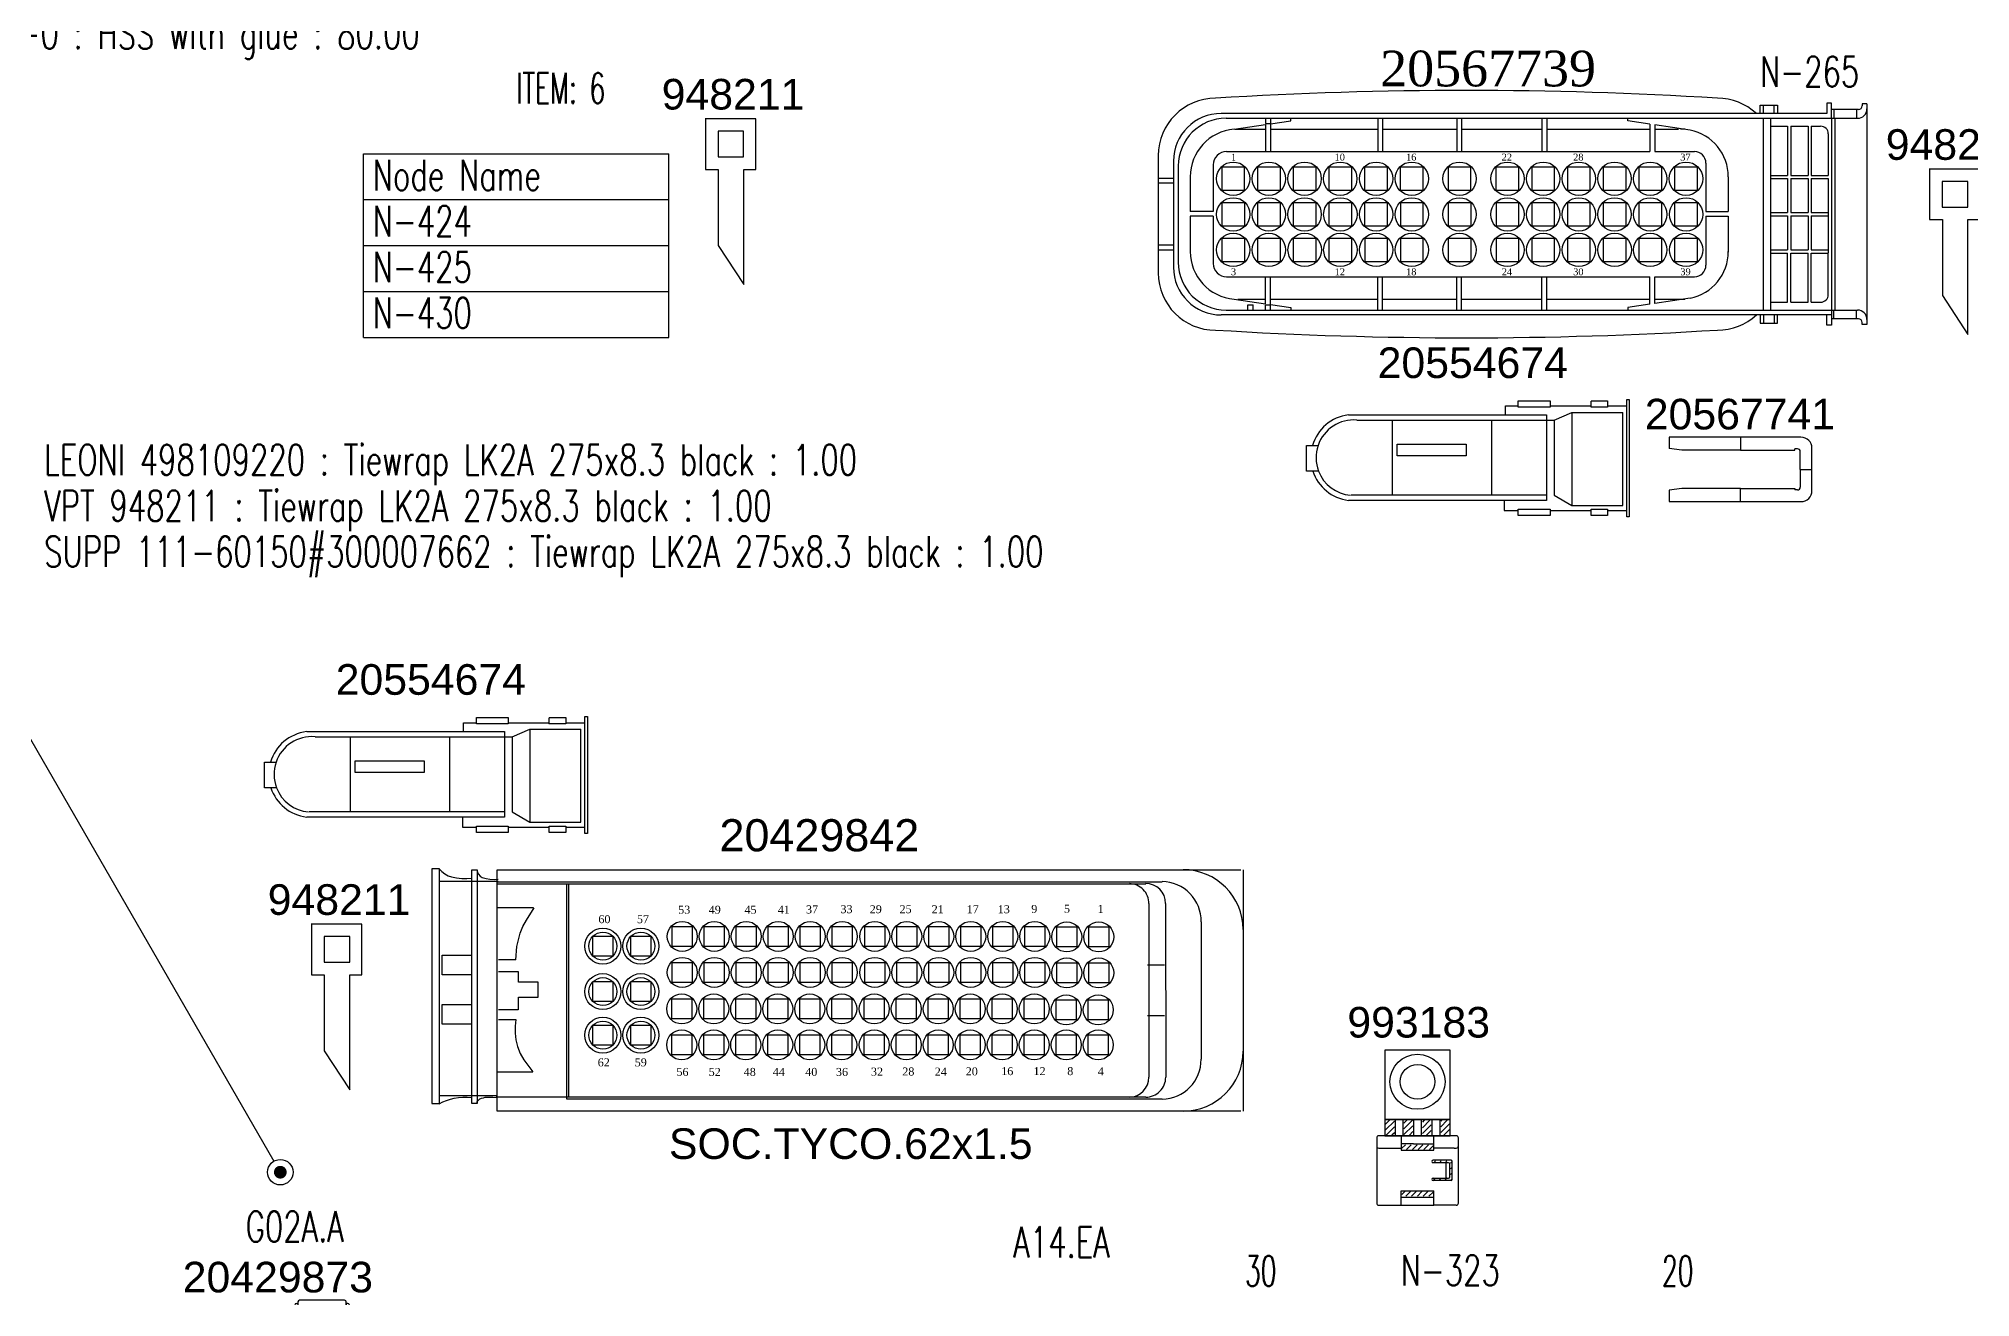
# Model space of a CAD drawing. Header units: millimetres. Extents: x -78 to 6757, y -2226 to 2184.
# Drawn here: x 1304.8 to 1683.4, y 779.2 to 1025.9 of the extents above; entities that cross this region are included whole.
import ezdxf

# ---------------------------------------------------------------- set-up
doc = ezdxf.new("R2010")
doc.units = ezdxf.units.MM
for name, color, linetype in [('LAYER_0', 7, 'Continuous'), ('NODES', 7, 'Continuous'), ('SYMBOLS', 7, 'Continuous')]:
    doc.layers.add(name, color=color, linetype=linetype)
doc.styles.add('HS-BUNDLE-DIMENSION', font='ROMANS.SHX', dxfattribs={"width": 0.6, "height": 6})
doc.styles.add('HS-COMP-DESCRIPTION', font='romans.shx', dxfattribs={"width": 0.6, "height": 6})
doc.styles.add('HS-MULTI-LOCATION-COMP', font='ROMANS.SHX', dxfattribs={"width": 0.7, "height": 6})
doc.styles.add('HS-NODE', font='ROMANS.SHX', dxfattribs={"width": 0.7, "height": 6})
doc.styles.add('HS-PART-NO', font='ROMANS.SHX', dxfattribs={"width": 0.7, "height": 6})
doc.styles.get("Standard").update_dxf_attribs({"font": 'TIMES.TTF'})
doc.linetypes.add('20739101', pattern='A,0.0001,-0.2,[132,ltypeshp.shx,S=0.2,R=0,X=-0.2,Y=0],-0.2', length=0.4001)
doc.linetypes.add('ZIPPED_TUBE', pattern='A,0.0001,-0.25,["~",Standard,S=1,R=0,X=-0.3,Y=-0.6],-0.25', length=0.5001)

# ---------------------------------------------------------------- blocks, each defined once
blk = doc.blocks.new('A$C295F5BC3')
at = {"layer": 'LAYER_0', "color": 7}
for points in [[(1.52, 59.67), (0, 59.67)], [(0, 59.67), (0, 13.66)], [(1.47, 59.67), (1.95, 59.14), (2.53, 58.69), (3.19, 58.35), (3.87, 58.11), (4.86, 57.9), (5.86, 57.8), (6.88, 57.8), (7.89, 57.86)], [(7.89, 57.22), (1.47, 57.22)], [(1.52, 13.66), (1.52, 59.67)], [(7.84, 13.71), (7.84, 59.48)], [(7.84, 59.48), (8.92, 59.48)], [(12.99, 57.22), (7.89, 57.22)], [(8.87, 59.53), (8.89, 59.29), (8.95, 59.07), (9.17, 58.63), (9.5, 58.26), (9.9, 58.01), (10.63, 57.77), (11.41, 57.65), (12.2, 57.63), (12.99, 57.66)], [(8.92, 59.48), (8.92, 13.71)], [(12.79, 12.19), (12.79, 59.53)], [(12.79, 59.53), (147.24, 59.53)], [(12.84, 57.17), (143.14, 57.17)], [(147.24, 59.53), (158.56, 59.53)], [(159, 59.53), (159, 12.19)], [(12.84, 56.76), (136.71, 56.78)], [(26.46, 14.54), (26.46, 56.78)], [(26.84, 14.94), (26.84, 56.78)], [(136.34, 56.78), (139.92, 56.78)], [(19.94, 52.08), (12.84, 52.08)], [(16.47, 41.83), (16.65, 44.49), (17.3, 47.07), (17.87, 48.37), (18.57, 49.62), (20.04, 52.08)], [(140.52, 52.87), (140.52, 18.85)], [(143.82, 52.91), (143.84, 18.86)], [(150.77, 49.33), (150.77, 22.38)], [(31.57, 42.58), (31.57, 46.5), (35.49, 46.5), (35.49, 42.58), (31.57, 42.58)], [(39.02, 42.58), (39.02, 46.5), (42.94, 46.5), (42.94, 42.58), (39.02, 42.58)], [(47.12, 48.4), (51.04, 48.4), (51.04, 44.48), (47.12, 44.48), (47.12, 48.4)], [(53.39, 48.4), (57.31, 48.4), (57.31, 44.48), (53.39, 44.48), (53.39, 48.4)], [(59.66, 48.4), (63.58, 48.4), (63.58, 44.48), (59.66, 44.48), (59.66, 48.4)], [(65.93, 48.4), (69.85, 48.4), (69.85, 44.48), (65.93, 44.48), (65.93, 48.4)], [(72.21, 48.4), (76.13, 48.4), (76.13, 44.48), (72.21, 44.48), (72.21, 48.4)], [(78.48, 48.4), (82.4, 48.4), (82.4, 44.48), (78.48, 44.48), (78.48, 48.4)], [(84.85, 48.4), (88.77, 48.4), (88.77, 44.48), (84.85, 44.48), (84.85, 48.4)], [(91.12, 48.4), (95.04, 48.4), (95.04, 44.48), (91.12, 44.48), (91.12, 48.4)], [(97.39, 48.4), (101.31, 48.4), (101.31, 44.48), (97.39, 44.48), (97.39, 48.4)], [(103.66, 48.4), (107.58, 48.4), (107.58, 44.48), (103.66, 44.48), (103.66, 48.4)], [(109.94, 48.4), (113.86, 48.4), (113.86, 44.48), (109.94, 44.48), (109.94, 48.4)], [(116.21, 48.4), (120.13, 48.4), (120.13, 44.48), (116.21, 44.48), (116.21, 48.4)], [(122.48, 48.31), (126.4, 48.31), (126.4, 44.39), (122.48, 44.39), (122.48, 48.31)], [(128.75, 48.31), (132.67, 48.31), (132.67, 44.39), (128.75, 44.39), (128.75, 48.31)], [(2.06, 42.77), (7.89, 42.77)], [(2.06, 38.9), (2.06, 42.77)], [(16.47, 41.83), (13.08, 41.83)], [(7.89, 38.9), (2.06, 38.9)], [(13.08, 39.59), (16.96, 39.59)], [(16.96, 39.59), (16.96, 37.46)], [(47.12, 41.35), (51.04, 41.35), (51.04, 37.43), (47.12, 37.43), (47.12, 41.35)], [(53.39, 41.35), (57.31, 41.35), (57.31, 37.43), (53.39, 37.43), (53.39, 41.35)], [(59.66, 41.35), (63.58, 41.35), (63.58, 37.43), (59.66, 37.43), (59.66, 41.35)], [(65.93, 41.35), (69.85, 41.35), (69.85, 37.43), (65.93, 37.43), (65.93, 41.35)], [(72.21, 41.35), (76.13, 41.35), (76.13, 37.43), (72.21, 37.43), (72.21, 41.35)], [(78.48, 41.35), (82.4, 41.35), (82.4, 37.43), (78.48, 37.43), (78.48, 41.35)], [(84.85, 41.35), (88.77, 41.35), (88.77, 37.43), (84.85, 37.43), (84.85, 41.35)], [(91.12, 41.35), (95.04, 41.35), (95.04, 37.43), (91.12, 37.43), (91.12, 41.35)], [(97.39, 41.35), (101.31, 41.35), (101.31, 37.43), (97.39, 37.43), (97.39, 41.35)], [(103.66, 41.35), (107.58, 41.35), (107.58, 37.43), (103.66, 37.43), (103.66, 41.35)], [(109.94, 41.35), (113.86, 41.35), (113.86, 37.43), (109.94, 37.43), (109.94, 41.35)], [(116.21, 41.35), (120.13, 41.35), (120.13, 37.43), (116.21, 37.43), (116.21, 41.35)], [(122.48, 41.25), (126.4, 41.25), (126.4, 37.33), (122.48, 37.33), (122.48, 41.25)], [(128.75, 41.25), (132.67, 41.25), (132.67, 37.33), (128.75, 37.33), (128.75, 41.25)], [(140.24, 40.89), (143.57, 40.89)], [(16.96, 34.52), (16.96, 32.05)], [(20.88, 37.46), (16.98, 37.46)], [(16.98, 34.52), (20.88, 34.52)], [(20.88, 34.52), (20.88, 37.46)], [(31.57, 33.66), (31.57, 37.58), (35.49, 37.58), (35.49, 33.66), (31.57, 33.66)], [(39.02, 33.66), (39.02, 37.58), (42.94, 37.58), (42.94, 33.66), (39.02, 33.66)], [(47.02, 34.19), (50.94, 34.19), (50.94, 30.27), (47.02, 30.27), (47.02, 34.19)], [(53.29, 34.19), (57.21, 34.19), (57.21, 30.27), (53.29, 30.27), (53.29, 34.19)], [(59.56, 34.19), (63.48, 34.19), (63.48, 30.27), (59.56, 30.27), (59.56, 34.19)], [(65.84, 34.19), (69.76, 34.19), (69.76, 30.27), (65.84, 30.27), (65.84, 34.19)], [(72.11, 34.19), (76.03, 34.19), (76.03, 30.27), (72.11, 30.27), (72.11, 34.19)], [(78.38, 34.19), (82.3, 34.19), (82.3, 30.27), (78.38, 30.27), (78.38, 34.19)], [(84.75, 34.19), (88.67, 34.19), (88.67, 30.27), (84.75, 30.27), (84.75, 34.19)], [(91.02, 34.19), (94.94, 34.19), (94.94, 30.27), (91.02, 30.27), (91.02, 34.19)], [(97.29, 34.19), (101.21, 34.19), (101.21, 30.27), (97.29, 30.27), (97.29, 34.19)], [(103.57, 34.19), (107.49, 34.19), (107.49, 30.27), (103.57, 30.27), (103.57, 34.19)], [(109.84, 34.19), (113.76, 34.19), (113.76, 30.27), (109.84, 30.27), (109.84, 34.19)], [(116.11, 34.19), (120.03, 34.19), (120.03, 30.27), (116.11, 30.27), (116.11, 34.19)], [(2.06, 33.12), (7.79, 33.12)], [(2.06, 29.24), (2.06, 33.12)], [(16.96, 32.05), (13.08, 32.05)], [(122.38, 34), (126.3, 34), (126.3, 30.08), (122.38, 30.08), (122.38, 34)], [(128.65, 34), (132.57, 34), (132.57, 30.08), (128.65, 30.08), (128.65, 34)], [(143.57, 30.87), (140.24, 30.87)], [(7.79, 29.24), (2.06, 29.24)], [(13.08, 30.15), (16.47, 30.15)], [(16.47, 30.15), (16.31, 28.83), (16.32, 27.49), (16.48, 26.16), (16.81, 24.88), (17.35, 23.52), (18.04, 22.22), (19.8, 19.87)], [(31.57, 25.13), (31.57, 29.05), (35.49, 29.05), (35.49, 25.13), (31.57, 25.13)], [(39.02, 25.13), (39.02, 29.05), (42.94, 29.05), (42.94, 25.13), (39.02, 25.13)], [(47.02, 27.14), (50.94, 27.14), (50.94, 23.22), (47.02, 23.22), (47.02, 27.14)], [(53.29, 27.14), (57.21, 27.14), (57.21, 23.22), (53.29, 23.22), (53.29, 27.14)], [(59.56, 27.14), (63.48, 27.14), (63.48, 23.22), (59.56, 23.22), (59.56, 27.14)], [(65.84, 27.14), (69.76, 27.14), (69.76, 23.22), (65.84, 23.22), (65.84, 27.14)], [(72.11, 27.14), (76.03, 27.14), (76.03, 23.22), (72.11, 23.22), (72.11, 27.14)], [(78.38, 27.14), (82.3, 27.14), (82.3, 23.22), (78.38, 23.22), (78.38, 27.14)], [(84.75, 27.14), (88.67, 27.14), (88.67, 23.22), (84.75, 23.22), (84.75, 27.14)], [(91.02, 27.14), (94.94, 27.14), (94.94, 23.22), (91.02, 23.22), (91.02, 27.14)], [(97.29, 27.14), (101.21, 27.14), (101.21, 23.22), (97.29, 23.22), (97.29, 27.14)], [(103.57, 27.14), (107.49, 27.14), (107.49, 23.22), (103.57, 23.22), (103.57, 27.14)], [(109.84, 27.14), (113.76, 27.14), (113.76, 23.22), (109.84, 23.22), (109.84, 27.14)], [(116.11, 27.14), (120.03, 27.14), (120.03, 23.22), (116.11, 23.22), (116.11, 27.14)], [(122.38, 27.14), (126.3, 27.14), (126.3, 23.22), (122.38, 23.22), (122.38, 27.14)], [(128.65, 27.14), (132.57, 27.14), (132.57, 23.22), (128.65, 23.22), (128.65, 27.14)], [(19.8, 19.84), (12.84, 19.84)], [(1.52, 15.23), (7.84, 15.23)], [(7.84, 15.23), (12.74, 15.23)], [(0, 13.66), (1.52, 13.66)], [(1.47, 13.61), (2.17, 13.99), (2.89, 14.3), (3.64, 14.55), (4.41, 14.74), (5.25, 14.87), (6.09, 14.94), (6.94, 14.94), (7.79, 14.89)], [(8.92, 13.71), (7.84, 13.71)], [(8.87, 13.71), (8.87, 13.88), (8.92, 14.04), (9.01, 14.2), (9.13, 14.35), (9.27, 14.48), (9.42, 14.59), (9.59, 14.68), (9.75, 14.74), (10.11, 14.83), (10.48, 14.9), (10.85, 14.93), (11.23, 14.95), (11.99, 14.94), (12.74, 14.89)], [(136.37, 14.94), (12.64, 14.94)], [(147.24, 12.19), (12.79, 12.19)], [(143.14, 14.54), (26.46, 14.54)], [(139.92, 14.94), (136.34, 14.94)], [(158.56, 12.19), (147.24, 12.19)]]:
    blk.add_lwpolyline(points, dxfattribs=at)
for centre, radius in [((49.08, 46.44), 2.94), ((55.35, 46.44), 2.94), ((61.62, 46.44), 2.94), ((67.89, 46.44), 2.94), ((74.17, 46.44), 2.94), ((80.44, 46.44), 2.94), ((86.81, 46.44), 2.94), ((93.08, 46.44), 2.94), ((99.35, 46.44), 2.94), ((105.62, 46.44), 2.94), ((111.9, 46.44), 2.94), ((118.17, 46.44), 2.94), ((124.44, 46.35), 2.94), ((130.71, 46.35), 2.94), ((33.53, 44.54), 3.53), ((33.53, 44.54), 2.74), ((40.98, 44.54), 3.53), ((40.98, 44.54), 2.74), ((49.08, 39.39), 2.94), ((55.35, 39.39), 2.94), ((61.62, 39.39), 2.94), ((67.89, 39.39), 2.94), ((74.17, 39.39), 2.94), ((80.44, 39.39), 2.94), ((86.81, 39.39), 2.94), ((93.08, 39.39), 2.94), ((99.35, 39.39), 2.94), ((105.62, 39.39), 2.94), ((111.9, 39.39), 2.94), ((118.17, 39.39), 2.94), ((124.44, 39.29), 2.94), ((130.71, 39.29), 2.94), ((33.53, 35.62), 3.53), ((33.53, 35.62), 2.74), ((40.98, 35.62), 3.53), ((40.98, 35.62), 2.74), ((48.98, 32.23), 2.94), ((55.25, 32.23), 2.94), ((61.52, 32.23), 2.94), ((67.8, 32.23), 2.94), ((74.07, 32.23), 2.94), ((80.34, 32.23), 2.94), ((86.71, 32.23), 2.94), ((92.98, 32.23), 2.94), ((99.25, 32.23), 2.94), ((105.53, 32.23), 2.94), ((111.8, 32.23), 2.94), ((118.07, 32.23), 2.94), ((124.34, 32.04), 2.94), ((130.61, 32.04), 2.94), ((33.53, 27.09), 3.53), ((40.98, 27.09), 3.53), ((33.53, 27.09), 2.74), ((40.98, 27.09), 2.74), ((48.98, 25.18), 2.94), ((55.25, 25.18), 2.94), ((61.52, 25.18), 2.94), ((67.8, 25.18), 2.94), ((74.07, 25.18), 2.94), ((80.34, 25.18), 2.94), ((86.71, 25.18), 2.94), ((92.98, 25.18), 2.94), ((99.25, 25.18), 2.94), ((105.53, 25.18), 2.94), ((111.8, 25.18), 2.94), ((118.07, 25.18), 2.94), ((124.34, 25.18), 2.94), ((130.61, 25.18), 2.94)]:
    blk.add_circle(centre, radius, dxfattribs=at)
for centre, radius, start, end in [((139.9, 52.91), 3.92, 0.0332, 90), ((143.04, 49.44), 7.74, 359.22, 89.221), ((147.24, 47.77), 11.76, 0, 90), ((136.66, 52.92), 3.87, 359.25, 89.254), ((147.24, 23.95), 11.76, 270, 0), ((143.04, 22.28), 7.74, 270.78, 0.7793), ((136.66, 18.8), 3.87, 270.75, 0.7461), ((139.92, 18.86), 3.92, 270, 0.0332)]:
    blk.add_arc(centre, radius, start, end, dxfattribs=at)
for s, height, p in [('60', 1.568, (32.65, 49.04)), ('57', 1.568, (40.2, 49.04)), ('53', 1.568, (48.29, 50.9)), ('49', 1.568, (54.27, 50.9)), ('45', 1.568, (61.28, 50.9)), ('41', 1.568, (67.8, 50.9)), ('37', 1.568, (73.34, 50.95)), ('33', 1.568, (80.09, 51)), ('29', 1.568, (85.83, 51)), ('25', 1.568, (91.67, 51)), ('21', 1.568, (97.97, 51)), ('17', 1.568, (104.84, 51)), ('13', 1.568, (110.92, 51)), ('9', 1.57, (117.48, 51.05)), ('5', 1.57, (123.9, 51.1)), ('1', 1.57, (130.47, 51.05)), ('62', 1.568, (32.52, 20.97)), ('59', 1.568, (39.77, 20.97)), ('56', 1.568, (47.95, 19.1)), ('52', 1.568, (54.27, 19.1)), ('48', 1.568, (61.13, 19.1)), ('44', 1.568, (66.82, 19.1)), ('40', 1.568, (73.19, 19.1)), ('36', 1.568, (79.21, 19.1)), ('32', 1.568, (86.07, 19.15)), ('28', 1.568, (92.21, 19.18)), ('24', 1.568, (98.57, 19.15)), ('20', 1.568, (104.64, 19.2)), ('16', 1.568, (111.6, 19.25)), ('12', 1.568, (117.92, 19.25)), ('8', 1.57, (124.54, 19.25)), ('4', 1.57, (130.52, 19.2))]:
    blk.add_text(s, height=height, dxfattribs=at).set_placement(p)
at = {"layer": 'LAYER_0', "color": 7, "linetype": 'Continuous', "attachment_point": 1}
for s, insert, char_height, width in [('{\\fArial|b0|i0|c0|p32;20429842}', (56.38, 69.43), 6.3, 4488.4521), ('{\\fArial|b0|i0|c0|p32;SOC.TYCO.62x1.5}', (46.48, 8.82), 6, 590.658)]:
    blk.add_mtext(s, dxfattribs=dict(at, insert=insert, char_height=char_height, width=width))
blk = doc.blocks.new('418615260')
at = {"layer": 'LAYER_0', "color": 7, "linetype": 'Continuous'}
blk.add_blockref('A$C295F5BC3', (-132.38, -5.73), dxfattribs=at)
blk = doc.blocks.new('418002180')
at = {"layer": 'SYMBOLS', "color": 7}
for p, q in [((80.93, -23.11), (80.93, -21.47)), ((80.93, -21.47), (84.33, -21.47)), ((81.59, -23.11), (81.59, -21.47)), ((83.67, -23.11), (83.67, -21.47)), ((84.33, -21.47), (84.33, -23.11)), ((94.88, -21.09), (93.95, -21.09)), ((93.95, -21.09), (93.95, -23.11)), ((94.88, -23.11), (94.88, -21.09)), ((100.17, -22.35), (94.88, -22.35)), ((95.34, -22.35), (95.34, -24.06)), ((99.76, -22.35), (99.76, -24.06)), ((101.84, -21.24), (100.92, -21.24)), ((100.92, -21.24), (100.92, -21.6)), ((101.84, -21.24), (101.84, -22.19)), ((101.84, -22.19), (101.84, -63.53)), ((-18.24, -23.11), (-24.71, -23.11)), ((-23.77, -24.06), (99.97, -24.06)), ((-22.2, -26.2), (-16.01, -25.3)), ((-22, -26.17), (-16.01, -26.17)), ((93.95, -23.11), (-18.24, -23.11)), ((-16.06, -24.06), (-16.06, -25.08)), ((-16.06, -25.08), (-15.05, -25.08)), ((-16.01, -25.3), (-16.01, -30.59)), ((-15.06, -25.16), (-11.09, -24.58)), ((-15.06, -25.16), (-15.06, -30.59)), ((-15.06, -26.17), (5.97, -26.17)), ((-15.05, -24.06), (-15.05, -25.08)), ((-11.09, -24.58), (-11.09, -24.06)), ((5.97, -24.06), (5.97, -30.59)), ((6.92, -24.06), (6.92, -30.59)), ((6.92, -26.17), (21.46, -26.17)), ((21.46, -24.06), (21.46, -30.59)), ((22.4, -24.06), (22.4, -30.59)), ((22.4, -26.17), (38.14, -26.17)), ((38.14, -24.06), (38.14, -30.59)), ((39.09, -24.06), (39.09, -30.59)), ((39.09, -26.17), (59.28, -26.17)), ((54.95, -24.58), (54.95, -24.06)), ((59.28, -25.22), (54.95, -24.58)), ((59.28, -25.22), (59.28, -30.59)), ((60.23, -25.35), (60.23, -30.59)), ((67.21, -26.36), (60.23, -25.35)), ((60.23, -26.17), (64.93, -26.17)), ((81.48, -24.06), (81.48, -61.65)), ((82.95, -24.06), (82.95, -61.65)), ((82.95, -25.61), (86.29, -25.61)), ((86.29, -25.61), (86.29, -35.25)), ((86.93, -25.61), (90.28, -25.61)), ((86.93, -25.61), (86.93, -35.25)), ((90.28, -25.61), (90.28, -35.25)), ((90.91, -25.61), (92.76, -25.61)), ((90.91, -25.61), (90.91, -35.25)), ((94.89, -24.06), (94.88, -23.11)), ((94.89, -24.06), (94.89, -61.65)), ((95.54, -24.06), (95.54, -61.65)), ((94.25, -27.11), (94.25, -35.25)), ((-37.06, -31.36), (-37.06, -54.37)), ((-34.07, -32.47), (-34.07, -53.25)), ((-33.13, -33.41), (-33.13, -52.29)), ((-26.29, -33.21), (-26.29, -42.32)), ((-20.13, -33.66), (-24.61, -33.66)), ((-24.61, -33.66), (-24.61, -38.14)), ((-23.66, -30.59), (58.94, -30.59)), ((-20.13, -38.14), (-20.13, -33.66)), ((-13.13, -33.66), (-17.61, -33.66)), ((-17.61, -33.66), (-17.61, -38.14)), ((-13.13, -38.14), (-13.13, -33.66)), ((-6.13, -33.66), (-10.61, -33.66)), ((-10.61, -33.66), (-10.61, -38.14)), ((-6.13, -38.14), (-6.13, -33.66)), ((0.86, -33.66), (-3.62, -33.66)), ((-3.62, -33.66), (-3.62, -38.14)), ((0.86, -38.14), (0.86, -33.66)), ((7.87, -33.66), (3.39, -33.66)), ((3.39, -33.66), (3.39, -38.14)), ((7.87, -38.14), (7.87, -33.66)), ((14.86, -33.66), (10.38, -33.66)), ((10.38, -33.66), (10.38, -38.14)), ((14.86, -38.14), (14.86, -33.66)), ((24.23, -33.66), (19.76, -33.66)), ((19.76, -33.66), (19.76, -38.14)), ((24.23, -38.14), (24.23, -33.66)), ((33.61, -33.66), (29.13, -33.66)), ((29.13, -33.66), (29.13, -38.14)), ((33.61, -38.14), (33.61, -33.66)), ((40.62, -33.66), (36.14, -33.66)), ((36.14, -33.66), (36.14, -38.14)), ((40.62, -38.14), (40.62, -33.66)), ((47.61, -33.66), (43.13, -33.66)), ((43.13, -33.66), (43.13, -38.14)), ((47.61, -38.14), (47.61, -33.66)), ((54.62, -33.66), (50.14, -33.66)), ((50.14, -33.66), (50.14, -38.14)), ((54.62, -38.14), (54.62, -33.66)), ((61.61, -33.66), (57.13, -33.66)), ((57.13, -33.66), (57.13, -38.14)), ((58.94, -30.59), (59.28, -30.59)), ((60.23, -30.59), (68.02, -30.59)), ((61.61, -38.14), (61.61, -33.66)), ((68.61, -33.66), (64.13, -33.66)), ((64.13, -33.66), (64.13, -38.14)), ((68.61, -38.14), (68.61, -33.66)), ((70.27, -32.83), (70.27, -42.32)), ((-34.08, -35.83), (-37.05, -35.84)), ((-34.08, -36.78), (-37.05, -36.78)), ((-30.8, -35.53), (-30.8, -42.32)), ((74.66, -35.53), (74.66, -42.32)), ((82.95, -35.25), (86.29, -35.25)), ((82.95, -35.88), (86.29, -35.88)), ((86.29, -35.88), (86.29, -42.55)), ((86.93, -35.25), (90.28, -35.25)), ((86.93, -35.88), (90.28, -35.88)), ((86.93, -35.88), (86.93, -42.55)), ((90.28, -35.88), (90.28, -42.55)), ((90.91, -35.25), (94.25, -35.25)), ((90.91, -35.88), (94.25, -35.88)), ((90.91, -35.88), (90.91, -42.55)), ((94.25, -35.88), (94.25, -42.55)), ((-24.61, -38.14), (-20.13, -38.14)), ((-20.12, -40.65), (-24.6, -40.65)), ((-24.6, -40.65), (-24.6, -45.12)), ((-20.12, -45.12), (-20.12, -40.65)), ((-17.61, -38.14), (-13.13, -38.14)), ((-13.13, -40.65), (-17.61, -40.65)), ((-17.61, -40.65), (-17.61, -45.12)), ((-13.13, -45.12), (-13.13, -40.65)), ((-10.61, -38.14), (-6.13, -38.14)), ((-6.13, -40.65), (-10.6, -40.65)), ((-10.6, -40.65), (-10.6, -45.12)), ((-6.13, -45.12), (-6.13, -40.65)), ((-3.62, -38.14), (0.86, -38.14)), ((0.87, -40.65), (-3.61, -40.65)), ((-3.61, -40.65), (-3.61, -45.12)), ((0.87, -45.12), (0.87, -40.65)), ((3.39, -38.14), (7.87, -38.14)), ((7.87, -40.65), (3.39, -40.65)), ((3.39, -40.65), (3.39, -45.12)), ((7.87, -45.12), (7.87, -40.65)), ((10.38, -38.14), (14.86, -38.14)), ((14.87, -40.65), (10.39, -40.65)), ((10.39, -40.65), (10.39, -45.12)), ((14.87, -45.12), (14.87, -40.65)), ((19.76, -38.14), (24.23, -38.14)), ((24.24, -40.65), (19.76, -40.65)), ((19.76, -40.65), (19.76, -45.12)), ((24.24, -45.12), (24.24, -40.65)), ((29.13, -38.14), (33.61, -38.14)), ((33.61, -40.65), (29.14, -40.65)), ((29.14, -40.65), (29.14, -45.12)), ((33.61, -45.12), (33.61, -40.65)), ((36.14, -38.14), (40.62, -38.14)), ((40.62, -40.65), (36.15, -40.65)), ((36.15, -40.65), (36.15, -45.12)), ((40.62, -45.12), (40.62, -40.65)), ((43.13, -38.14), (47.61, -38.14)), ((47.61, -40.65), (43.13, -40.65)), ((43.13, -40.65), (43.13, -45.12)), ((47.61, -45.12), (47.61, -40.65)), ((50.14, -38.14), (54.62, -38.14)), ((54.62, -40.65), (50.14, -40.65)), ((50.14, -40.65), (50.14, -45.12)), ((54.62, -45.12), (54.62, -40.65)), ((57.13, -38.14), (61.61, -38.14)), ((61.61, -40.65), (57.13, -40.65)), ((57.13, -40.65), (57.13, -45.12)), ((61.61, -45.12), (61.61, -40.65)), ((64.13, -38.14), (68.61, -38.14)), ((68.62, -40.65), (64.14, -40.65)), ((64.14, -40.65), (64.14, -45.12)), ((68.62, -45.12), (68.62, -40.65)), ((-26.29, -42.32), (-30.8, -42.32)), ((-30.8, -43.26), (-30.8, -50.31)), ((-26.29, -43.26), (-30.8, -43.26)), ((-26.29, -43.26), (-26.29, -52.5)), ((-24.6, -45.12), (-20.12, -45.12)), ((-17.61, -45.12), (-13.13, -45.12)), ((-10.6, -45.12), (-6.13, -45.12)), ((-3.61, -45.12), (0.87, -45.12)), ((3.39, -45.12), (7.87, -45.12)), ((10.39, -45.12), (14.87, -45.12)), ((19.76, -45.12), (24.24, -45.12)), ((29.14, -45.12), (33.61, -45.12)), ((36.15, -45.12), (40.62, -45.12)), ((43.13, -45.12), (47.61, -45.12)), ((50.14, -45.12), (54.62, -45.12)), ((57.13, -45.12), (61.61, -45.12)), ((64.14, -45.12), (68.62, -45.12)), ((70.27, -42.32), (74.66, -42.32)), ((70.27, -43.26), (74.66, -43.26)), ((70.27, -43.26), (70.27, -52.88)), ((74.66, -43.26), (74.66, -50.31)), ((82.95, -42.55), (86.29, -42.55)), ((82.95, -43.18), (86.29, -43.18)), ((86.29, -43.18), (86.29, -49.83)), ((86.93, -42.55), (90.28, -42.55)), ((86.93, -43.18), (86.93, -49.83)), ((86.93, -43.18), (90.28, -43.18)), ((90.28, -43.18), (90.28, -49.83)), ((90.91, -42.55), (94.25, -42.55)), ((90.91, -43.18), (90.91, -49.83)), ((90.91, -43.18), (94.25, -43.18)), ((94.25, -42.55), (94.25, -43.18)), ((94.25, -43.18), (94.25, -49.83)), ((-34.07, -48.95), (-37.04, -48.95)), ((-20.12, -47.63), (-24.6, -47.63)), ((-24.6, -47.63), (-24.6, -52.11)), ((-20.12, -52.11), (-20.12, -47.63)), ((-13.13, -47.63), (-17.61, -47.63)), ((-17.61, -47.63), (-17.61, -52.11)), ((-13.13, -52.11), (-13.13, -47.63)), ((-6.12, -47.63), (-10.6, -47.63)), ((-10.6, -47.63), (-10.6, -52.11)), ((-6.12, -52.11), (-6.12, -47.63)), ((0.87, -47.63), (-3.61, -47.63)), ((-3.61, -47.63), (-3.61, -52.11)), ((0.87, -52.11), (0.87, -47.63)), ((7.88, -47.63), (3.4, -47.63)), ((3.4, -47.63), (3.4, -52.11)), ((7.88, -52.11), (7.88, -47.63)), ((14.87, -47.63), (10.39, -47.63)), ((10.39, -47.63), (10.39, -52.11)), ((14.87, -52.11), (14.87, -47.63)), ((24.24, -47.63), (19.77, -47.63)), ((19.77, -47.63), (19.77, -52.11)), ((24.24, -52.11), (24.24, -47.63)), ((33.62, -47.63), (29.14, -47.63)), ((29.14, -47.63), (29.14, -52.11)), ((33.62, -52.11), (33.62, -47.63)), ((40.63, -47.63), (36.15, -47.63)), ((36.15, -47.63), (36.15, -52.11)), ((40.63, -52.11), (40.63, -47.63)), ((47.62, -47.63), (43.14, -47.63)), ((43.14, -47.63), (43.14, -52.11)), ((47.62, -52.11), (47.62, -47.63)), ((54.63, -47.63), (50.15, -47.63)), ((50.15, -47.63), (50.15, -52.11)), ((54.63, -52.11), (54.63, -47.63)), ((61.61, -47.63), (57.13, -47.63)), ((57.13, -47.63), (57.13, -52.11)), ((61.61, -52.11), (61.61, -47.63)), ((68.62, -47.63), (64.14, -47.63)), ((64.14, -47.63), (64.14, -52.11)), ((68.62, -52.11), (68.62, -47.63)), ((-34.07, -49.89), (-37.04, -49.89)), ((-24.6, -52.11), (-20.12, -52.11)), ((-17.61, -52.11), (-13.13, -52.11)), ((-10.6, -52.11), (-6.12, -52.11)), ((-3.61, -52.11), (0.87, -52.11)), ((3.4, -52.11), (7.88, -52.11)), ((10.39, -52.11), (14.87, -52.11)), ((19.77, -52.11), (24.24, -52.11)), ((29.14, -52.11), (33.62, -52.11)), ((36.15, -52.11), (40.63, -52.11)), ((43.14, -52.11), (47.62, -52.11)), ((50.15, -52.11), (54.63, -52.11)), ((57.13, -52.11), (61.61, -52.11)), ((64.14, -52.11), (68.62, -52.11)), ((82.95, -49.83), (86.29, -49.83)), ((82.95, -50.47), (86.29, -50.47)), ((86.29, -60.11), (86.29, -50.47)), ((86.93, -49.83), (90.28, -49.83)), ((86.93, -50.47), (90.28, -50.47)), ((86.93, -60.11), (86.93, -50.47)), ((90.28, -60.11), (90.28, -50.47)), ((90.91, -49.83), (94.25, -49.83)), ((90.91, -50.47), (94.25, -50.47)), ((90.91, -60.11), (90.91, -50.47)), ((94.25, -49.83), (94.25, -50.46)), ((94.25, -58.61), (94.25, -50.47)), ((-23.66, -55.12), (58.94, -55.12)), ((-16.01, -60.41), (-16.01, -55.12)), ((-15.06, -60.55), (-15.06, -55.12)), ((5.97, -61.65), (5.97, -55.12)), ((6.92, -61.65), (6.92, -55.12)), ((21.46, -61.65), (21.46, -55.12)), ((22.4, -61.65), (22.4, -55.12)), ((38.14, -61.65), (38.14, -55.12)), ((39.09, -61.65), (39.09, -55.12)), ((58.94, -55.12), (59.28, -55.12)), ((59.28, -60.5), (59.28, -55.12)), ((60.23, -60.36), (60.23, -55.12)), ((60.23, -55.12), (68.02, -55.12)), ((-22.2, -59.51), (-16.01, -60.41)), ((-21.44, -59.54), (-16.01, -59.54)), ((-15.06, -59.54), (5.97, -59.54)), ((-15.06, -60.55), (-11.09, -61.13)), ((6.92, -59.54), (21.46, -59.54)), ((22.4, -59.54), (38.14, -59.54)), ((39.09, -59.54), (59.28, -59.54)), ((59.28, -60.5), (54.95, -61.13)), ((67.21, -59.34), (60.23, -60.36)), ((60.23, -59.54), (65.3, -59.54)), ((82.95, -60.11), (86.29, -60.11)), ((86.93, -60.11), (90.28, -60.11)), ((90.91, -60.11), (92.76, -60.11)), ((94.88, -62.61), (-24.71, -62.61)), ((-23.77, -61.65), (99.97, -61.65)), ((-19.48, -61.68), (-19.48, -60.65)), ((-19.48, -60.65), (-18.47, -60.65)), ((-18.47, -61.68), (-18.47, -60.65)), ((-16.06, -61.68), (-16.06, -60.65)), ((-16.06, -60.65), (-15.05, -60.65)), ((-15.05, -61.68), (-15.05, -60.65)), ((-11.09, -61.13), (-11.09, -61.65)), ((54.95, -61.13), (54.95, -61.65)), ((80.93, -62.6), (80.93, -64.23)), ((80.93, -64.23), (84.33, -64.23)), ((81.59, -62.6), (81.59, -64.23)), ((83.67, -62.6), (83.67, -64.23)), ((84.33, -64.23), (84.33, -62.6)), ((93.95, -64.62), (93.95, -62.6)), ((94.89, -61.65), (94.88, -62.6)), ((94.88, -62.6), (94.88, -64.62)), ((100.17, -63.36), (94.88, -63.36)), ((95.34, -63.36), (95.34, -61.65)), ((99.76, -63.36), (99.76, -61.65)), ((100.92, -64.47), (100.92, -64.11)), ((101.84, -63.53), (101.84, -64.47)), ((94.88, -64.62), (93.95, -64.62)), ((101.84, -64.47), (100.92, -64.47))]:
    blk.add_line(p, q, dxfattribs=at)
for centre in [(-22.37, -35.9), (-15.37, -35.9), (-8.37, -35.9), (-1.38, -35.9), (5.63, -35.9), (12.62, -35.9), (21.99, -35.9), (31.37, -35.9), (38.38, -35.9), (45.37, -35.9), (52.38, -35.9), (59.37, -35.9), (66.37, -35.9), (-22.36, -42.89), (-15.37, -42.89), (-8.37, -42.89), (-1.37, -42.89), (5.63, -42.89), (12.63, -42.89), (22, -42.89), (31.38, -42.89), (38.39, -42.89), (45.37, -42.89), (52.38, -42.89), (59.37, -42.89), (66.38, -42.89), (-22.36, -49.87), (-15.37, -49.87), (-8.36, -49.87), (-1.37, -49.87), (5.64, -49.87), (12.63, -49.87), (22, -49.87), (31.38, -49.87), (38.39, -49.87), (45.38, -49.87), (52.39, -49.87), (59.37, -49.87), (66.38, -49.87)]:
    blk.add_circle(centre, 3.27, dxfattribs=at)
for centre, radius, start, end in [((23.36, -817.83), 799.23, 86.472, 93.528), ((-25.83, -31.36), 11.23, 90, 180), ((72.55, -31.36), 11.23, 47.223, 90), ((99.97, -22.19), 1.87, 270, 0), ((100.17, -21.6), 0.749, 270, 0), ((-24.71, -32.47), 9.36, 90, 180), ((-23.77, -33.41), 9.36, 90, 180), ((-21.44, -35.53), 9.36, 94.683, 180), ((65.3, -35.53), 9.36, 85.037, 90), ((65.3, -35.53), 9.36, 0, 78.463), ((92.76, -27.11), 1.5, 0, 90), ((-23.66, -33.21), 2.62, 90, 180), ((68.02, -32.83), 2.25, 0, 90), ((-23.77, -52.29), 9.36, 180, 270), ((-21.44, -50.18), 9.36, 180, 265.32), ((-23.66, -52.5), 2.62, 180, 270), ((65.3, -50.18), 9.36, 281.54, 0), ((68.02, -52.88), 2.25, 270, 0), ((-25.83, -54.37), 11.23, 180, 270), ((-24.71, -53.25), 9.36, 180, 270), ((65.3, -50.18), 9.36, 270, 274.96), ((92.76, -58.61), 1.5, 270, 0), ((72.55, -54.37), 11.23, 270, 312.76), ((99.97, -63.53), 1.87, 0, 90), ((100.17, -64.11), 0.749, 0, 90), ((23.36, 732.14), 799.23, 266.47, 273.53)]:
    blk.add_arc(centre, radius, start, end, dxfattribs=at)
at = {"layer": 'LAYER_0', "color": 7, "linetype": 'Continuous'}
blk.add_text('20567739', height=7, dxfattribs=at).set_placement((6.44, -17.8))
at = {"layer": 'SYMBOLS', "color": 7}
for s, height, p in [('1', 1.34, (-22.81, -32.34)), ('10', 1.344, (-2.5, -32.34)), ('16', 1.344, (11.5, -32.34)), ('22', 1.344, (30.25, -32.34)), ('28', 1.344, (44.25, -32.34)), ('37', 1.344, (65.25, -32.34)), ('3', 1.34, (-22.81, -54.82)), ('12', 1.344, (-2.49, -54.82)), ('18', 1.344, (11.51, -54.82)), ('24', 1.344, (30.26, -54.82)), ('30', 1.344, (44.26, -54.82)), ('39', 1.344, (65.26, -54.82))]:
    blk.add_text(s, height=height, dxfattribs=at).set_placement(p)
blk = doc.blocks.new('498128490')
at = {"layer": 'LAYER_0', "color": 7}
for points in [[(14.28, 16.68), (14.28, 30.28), (1.48, 30.28), (1.48, 16.68)], [(14.28, 16.68), (1.48, 16.68)], [(1.48, 16.68), (1.48, 13.48)], [(1.48, 16.68), (3.48, 16.68)], [(1.62, 15.77), (2.39, 16.54)], [(3.34, 16.35), (1.62, 14.63)], [(1.74, 13.62), (3.34, 15.22)], [(3.48, 16.68), (3.48, 13.48)], [(3.48, 16.68), (5.08, 16.68)], [(5.08, 16.68), (3.48, 16.68)], [(5.08, 16.68), (7.08, 16.68)], [(5.08, 13.48), (5.08, 16.68)], [(6.92, 16.54), (5.22, 14.84)], [(5.22, 15.97), (5.79, 16.54)], [(5.22, 13.71), (6.94, 15.42)], [(7.08, 16.68), (7.08, 13.48)], [(8.68, 16.68), (7.08, 16.68)], [(7.08, 16.68), (8.68, 16.68)], [(8.68, 13.48), (8.68, 16.68)], [(8.68, 16.68), (10.68, 16.68)], [(9.19, 16.54), (8.82, 16.18)], [(8.82, 15.05), (10.31, 16.54)], [(10.54, 15.63), (8.82, 13.92)], [(10.68, 16.68), (10.68, 13.48)], [(10.68, 16.68), (12.28, 16.68)], [(12.28, 16.68), (10.68, 16.68)], [(12.28, 13.48), (12.28, 16.68)], [(12.28, 16.68), (14.28, 16.68)], [(12.58, 16.54), (12.42, 16.38)], [(12.42, 15.26), (13.71, 16.54)], [(14.14, 15.84), (12.42, 14.12)], [(14.28, 13.48), (14.28, 16.68)], [(-0.12, 13.08), (-0.12, 12.68)], [(-0.12, 12.68), (-0.12, 11.88)], [(-0.12, 11.88), (-0.12, 11.48)], [(-0.12, 11.48), (-0.12, 0.68)], [(0.68, 13.48), (0.28, 13.48)], [(1.48, 13.48), (0.68, 13.48)], [(1.48, 13.48), (5.08, 13.48)], [(3.48, 13.48), (1.48, 13.48)], [(3.34, 14.09), (2.87, 13.62)], [(8.68, 13.48), (3.48, 13.48)], [(3.48, 13.48), (5.08, 13.48)], [(4.68, 13.48), (4.68, 11.88)], [(7.08, 11.88), (4.68, 11.88)], [(4.68, 11.88), (4.68, 10.68)], [(4.82, 11.05), (5.51, 11.74)], [(5.08, 13.48), (7.08, 13.48)], [(6.64, 11.74), (5.73, 10.82)], [(6.94, 14.3), (6.27, 13.62)], [(6.86, 10.82), (7.78, 11.74)], [(7.08, 13.48), (14.28, 13.48)], [(7.08, 13.48), (8.68, 13.48)], [(7.08, 11.88), (11.08, 11.88)], [(8.91, 11.74), (7.99, 10.82)], [(10.68, 13.48), (8.68, 13.48)], [(9.12, 10.82), (10.03, 11.74)], [(9.66, 13.62), (10.54, 14.5)], [(10.94, 11.51), (10.25, 10.82)], [(10.68, 13.48), (12.28, 13.48)], [(12.28, 13.48), (10.68, 13.48)], [(11.08, 11.88), (11.08, 13.48)], [(11.08, 10.68), (11.08, 11.88)], [(14.28, 13.48), (12.28, 13.48)], [(13.05, 13.62), (14.14, 14.71)], [(14.14, 13.58), (14.19, 13.62)], [(15.08, 13.48), (14.28, 13.48)], [(15.48, 13.48), (15.08, 13.48)], [(15.88, 12.68), (15.88, 13.08)], [(15.88, 11.88), (15.88, 12.68)], [(15.88, 11.48), (15.88, 11.88)], [(15.88, 0.68), (15.88, 11.48)], [(0.28, 11.08), (0.68, 11.08)], [(0.68, 11.08), (4.68, 11.08)], [(4.68, 10.68), (11.08, 10.68)], [(14.44, 8.69), (10.92, 8.69)], [(13.64, 8.21), (10.92, 8.21)], [(15.08, 11.08), (11.08, 11.08)], [(11.37, 8.55), (11.18, 8.35)], [(12.31, 8.35), (12.51, 8.55)], [(13.96, 8.21), (13.4, 8.21)], [(13.4, 7.97), (13.4, 5.41)], [(13.63, 8.55), (13.43, 8.35)], [(14.2, 5.41), (14.2, 7.97)], [(14.34, 8.12), (14.54, 8.32)], [(14.68, 4.93), (14.68, 8.45)], [(15.08, 11.08), (15.48, 11.08)], [(10.92, 5.17), (13.96, 5.17)], [(14.44, 4.69), (10.92, 4.69)], [(11.05, 4.84), (11.25, 5.03)], [(12.38, 5.03), (12.18, 4.83)], [(13.31, 4.83), (13.51, 5.03)], [(13.64, 5.17), (13.4, 5.17)], [(14.54, 7.19), (14.34, 6.99)], [(14.34, 5.86), (14.54, 6.06)], [(14.54, 4.93), (14.44, 4.83)], [(-0.12, 0.68), (-0.12, 0.28)], [(4.68, 2.68), (11.08, 2.68)], [(4.68, 1.48), (4.68, 2.68)], [(4.68, 1.48), (11.08, 1.48)], [(4.68, -0.12), (4.68, 1.48)], [(4.68, -0.12), (4.68, 1.48)], [(4.82, 2), (5.36, 2.54)], [(6.49, 2.54), (5.58, 1.62)], [(6.71, 1.62), (7.63, 2.54)], [(8.75, 2.54), (7.84, 1.62)], [(8.97, 1.62), (9.89, 2.54)], [(10.94, 2.46), (10.1, 1.62)], [(11.08, 1.48), (11.08, 2.68)], [(11.08, -0.12), (11.08, 1.48)], [(15.88, 0.28), (15.88, 0.68)], [(0.28, -0.12), (0.68, -0.12)], [(0.68, -0.12), (4.68, -0.12)], [(4.68, -0.12), (11.08, -0.12)], [(15.08, -0.12), (11.08, -0.12)], [(15.48, -0.12), (15.08, -0.12)]]:
    blk.add_lwpolyline(points, dxfattribs=at)
for radius in [5.4, 3.4]:
    blk.add_circle((7.88, 24.08), radius, dxfattribs=at)
for centre, radius, start, end in [((0.28, 13.08), 0.4, 90, 180), ((0.28, 11.48), 0.4, 180, 270), ((15.48, 13.08), 0.4, 0, 90), ((15.48, 11.48), 0.4, 270, 0), ((10.92, 8.45), 0.24, 90, 180), ((10.92, 8.45), 0.24, 180, 270), ((13.64, 7.97), 0.24, 90, 180), ((13.96, 7.97), 0.24, 0, 90), ((14.44, 8.45), 0.24, 0, 90), ((10.92, 4.93), 0.24, 90, 180), ((10.92, 4.93), 0.24, 180, 270), ((13.64, 5.41), 0.24, 180, 270), ((13.96, 5.41), 0.24, 270, 0), ((14.44, 4.93), 0.24, 270, 0), ((0.28, 0.28), 0.4, 180, 270), ((15.48, 0.28), 0.4, 270, 0)]:
    blk.add_arc(centre, radius, start, end, dxfattribs=at)
at = {"layer": 'LAYER_0', "color": 7, "linetype": 'Continuous', "insert": (-5.88, 38.74), "char_height": 6, "width": 590.658, "attachment_point": 1}
blk.add_mtext('{\\fArial|b0|i0|c0|p32;993183}', dxfattribs=at)
blk = doc.blocks.new('498109220')
at = {"layer": 'LAYER_0', "color": 7}
for points in [[(-7.5, 32.5), (-7.5, 22.54), (-4.99, 22.54), (-4.99, 7.64), (0, 0), (0, 22.54), (2.39, 22.54), (2.39, 32.47), (-7.55, 32.47)], [(-5, 30), (-5, 25.02), (-0.02, 25.02), (-0.02, 30), (-5, 30)]]:
    blk.add_lwpolyline(points, dxfattribs=at)
at = {"layer": 'LAYER_0', "color": 7, "linetype": 'Continuous', "insert": (-16.08, 40.27), "char_height": 6, "width": 590.658, "attachment_point": 1}
blk.add_mtext('{\\fArial|b0|i0|c0|p32;948211}', dxfattribs=at)
blk = doc.blocks.new('COVER_38', base_point=(102.41, 86.25))
at = {"layer": 'NODES', "color": 7}
for points in [[(79.039, 94.749), (117.79, 94.749)], [(109.79, 94.749), (109.79, 96.5)], [(109.79, 96.5), (112.29, 96.5)], [(112.29, 97.5), (118.54, 97.5)], [(112.29, 96.249), (112.29, 97.5)], [(118.54, 96.249), (112.29, 96.249)], [(117.79, 94.749), (117.79, 78)], [(118.54, 97.5), (118.54, 96.249)], [(118.54, 96.5), (126.54, 96.5)], [(119.29, 93.75), (122.79, 95.249)], [(122.79, 95.249), (132.79, 95.249)], [(122.79, 95.249), (122.79, 77)], [(129.79, 96.249), (126.48, 96.249)], [(126.54, 97.5), (129.79, 97.5)], [(126.54, 96.312), (126.54, 97.437)], [(129.79, 97.5), (129.79, 96.249)], [(129.79, 96.5), (133.54, 96.5)], [(132.79, 77), (132.79, 95.249)], [(133.54, 97.75), (134.04, 97.75)], [(133.54, 74.75), (133.54, 97.75)], [(134.04, 97.75), (134.04, 74.75)], [(80.664, 93.75), (119.29, 93.75)], [(87.54, 93.75), (87.54, 79)], [(107.04, 93.75), (107.04, 79)], [(119.29, 93.75), (119.29, 79)], [(70.79, 88.75), (71.941, 88.75)], [(70.79, 83.749), (70.79, 88.75)], [(71.941, 88.75), (73.029, 88.75)], [(88.54, 89), (102.04, 89)], [(88.54, 86.75), (88.54, 89)], [(102.04, 89), (102.04, 86.75)], [(72.018, 83.749), (70.79, 83.749)], [(73.119, 83.749), (72.018, 83.749)], [(102.04, 86.75), (88.54, 86.75)], [(81.082, 78), (79.039, 78)], [(80.664, 79), (79.539, 79)], [(84.142, 79), (80.664, 79)], [(117.79, 78), (81.082, 78)], [(117.79, 79), (84.142, 79)], [(109.54, 78), (109.54, 76)], [(109.54, 76), (112.29, 76)], [(112.29, 76.25), (118.54, 76.25)], [(112.29, 76), (112.29, 76.25)], [(112.29, 75), (112.29, 76)], [(118.54, 76.25), (118.54, 76)], [(118.54, 76), (126.54, 76)], [(118.54, 76), (118.54, 75)], [(119.29, 79), (122.79, 77)], [(122.79, 77), (132.79, 77)], [(126.54, 76.25), (129.79, 76.25)], [(126.54, 76), (126.54, 76.25)], [(126.54, 75), (126.54, 76)], [(129.79, 76.25), (129.79, 76)], [(129.79, 76), (133.54, 76)], [(129.79, 76), (129.79, 75)], [(118.54, 75), (112.29, 75)], [(129.79, 75), (126.54, 75)], [(134.04, 74.75), (133.54, 74.75)]]:
    blk.add_lwpolyline(points, dxfattribs=at)
for radius, start, end in [(8.44, 97.093, 163.66), (7.401, 85.156, 161.28), (7.401, 161.28, 200.77), (8.44, 198.12, 262.91), (7.401, 200.77, 265.16)]:
    blk.add_arc((80.04, 86.375), radius, start, end, dxfattribs=at)
blk = doc.blocks.new('418991430')
at = {"layer": 'SYMBOLS', "color": 7}
blk.add_blockref('COVER_38', (25.93, 41.05), dxfattribs=at)
at = {"layer": 'LAYER_0', "color": 7, "linetype": 'Continuous', "insert": (8.24, 62.78), "char_height": 6, "width": 590.658, "attachment_point": 1}
blk.add_mtext('{\\fArial|b0|i0|c0|p32;20554674}', dxfattribs=at)
blk = doc.blocks.new('A$C40AC0918')
at = {"layer": 'LAYER_0', "color": 7}
for points in [[(96, 47), (0, 47), (0, 38.6)], [(52, 47), (52, 37.5)], [(9.2, 37.5), (0, 38.6)], [(52, 37.5), (9.2, 37.5)], [(52, 37.5), (91.5, 37.5)], [(91.5, 37.5), (91.5, 38.5)], [(93.5, 38.5), (91.5, 38.5)], [(95.5, 23.5), (95.5, 36.5)], [(104, 8), (104, 39)], [(95.5, 23.5), (104, 23.5)], [(95.5, 23.5), (95.5, 10.5)], [(9.2, 9.5), (0, 8.4)], [(0, 8.4), (0, 0), (96, 0)], [(52, 9.5), (9.2, 9.5)], [(52, 0), (52, 9.5)], [(52, 9.5), (91.5, 9.5)], [(91.5, 9.5), (91.5, 8.5)], [(93.5, 8.5), (91.5, 8.5)]]:
    blk.add_lwpolyline(points, dxfattribs=at)
for centre, radius, start, end in [((96, 39), 8, 0, 90), ((93.5, 36.5), 2, 0, 90), ((93.5, 10.5), 2, 270, 0), ((96, 8), 8, 270, 0)]:
    blk.add_arc(centre, radius, start, end, dxfattribs=at)
blk = doc.blocks.new('418002173')
at = {"layer": 'LAYER_0', "color": 7, "linetype": 'Continuous', "xscale": 0.2688000000000024, "yscale": 0.2688000000000006, "zscale": 0.2688}
blk.add_blockref('A$C40AC0918', (96.34, 28.25), dxfattribs=at)
at = {"layer": 'LAYER_0', "color": 7, "linetype": 'Continuous', "insert": (91.53, 48.4), "char_height": 6, "width": 590.658, "attachment_point": 1}
blk.add_mtext('{\\fArial|b0|i0|c1|p0;\\C256;20567741}', dxfattribs=at)
blk = doc.blocks.new('A$C7694511D')
at = {"layer": 'LAYER_0', "color": 7}
for points in [[(27.5, 14), (27.5, 20.5)], [(28, 21), (28.5, 21), (28.5, 13.5), (28, 13.5)], [(28.5, 16), (28, 16), (28, 18.5), (28.5, 18.5), (28.5, 16)], [(28.5, 21.5), (28.5, 12)], [(43, 22), (29, 22)], [(35.5, 19), (30, 19), (30, 18.48)], [(30, 16.52), (34.94, 16.52), (34.94, 18.48), (30, 18.48)], [(35.5, 19), (35.5, 16)], [(36.5, 16), (36.5, 19)], [(42, 18.48), (42, 19), (36.5, 19)], [(42, 16.52), (37.05, 16.52), (37.05, 18.48), (42, 18.48)], [(43.5, 2), (43.5, 21.5)], [(44, 21), (43.5, 21), (43.5, 13.5), (44, 13.5)], [(43.5, 16), (44, 16), (44, 18.5), (43.5, 18.5), (43.5, 16)], [(44.5, 14), (44.5, 20.5)], [(30, 16.52), (30, 16), (35.5, 16)], [(36.5, 16), (42, 16), (42, 16.52)], [(2, 7.5), (0, 6.97)], [(0, 6.97), (0, 5.19)], [(2, 2), (2, 10)], [(2, 4.66), (2, 7.5), (2, 7.5)], [(4, 12), (28.5, 12)], [(11, 5), (35, 5), (35, 7), (11, 7), (11, 5)], [(19.46, 7), (19.46, 5), (20.44, 5), (20.44, 7), (19.46, 7)], [(28.5, 12), (28.5, 7)], [(2, 4.66), (0, 5.19)], [(4, 0), (30.5, 0)], [(28.5, 5), (28.5, 2)], [(30.5, 0), (41.5, 0)]]:
    blk.add_lwpolyline(points, dxfattribs=at)
for centre, radius, start, end in [((28, 20.5), 0.5, 90, 180), ((28, 20.5), 0.5, 90, 180), ((29, 21.5), 0.5, 90, 180), ((43, 21.5), 0.5, 0, 90), ((44, 20.5), 0.5, 0, 90), ((28, 14), 0.5, 180, 270), ((28, 14), 0.5, 180, 270), ((44, 14), 0.5, 270, 0), ((4, 10), 2, 90, 180), ((7.55, 10), 2, 90, 180), ((4, 2), 2, 180, 270), ((7.55, 2), 2, 180, 270), ((30.5, 2), 2, 180, 270), ((30.52, 4.29), 2, 180, 270), ((41.5, 2), 2, 270, 0), ((41.52, 4.29), 2, 270, 0)]:
    blk.add_arc(centre, radius, start, end, dxfattribs=at)
blk = doc.blocks.new('418097300')
at = {"layer": 'LAYER_0', "color": 7, "linetype": 'Continuous', "xscale": 0.6300000000000026, "yscale": 0.6300000000000026, "zscale": 0.63}
blk.add_blockref('A$C7694511D', (144.72, 113.05), dxfattribs=at)
at = {"layer": 'LAYER_0', "color": 7, "linetype": 'Continuous', "insert": (140.09, 134.46), "char_height": 6, "width": 590.658, "attachment_point": 1}
blk.add_mtext('{\\fArial|b0|i0|c1|p0;\\C256;20429873}', dxfattribs=at)

msp = doc.modelspace()

# ---------------------------------------------------------------- linework, layer by layer
at = {"color": 7, "linetype": 'Continuous'}
for points in [[(1368.46, 1003.37), (1428.3, 1003.37)], [(1368.46, 967.37), (1368.46, 1003.37)], [(1368.46, 967.37), (1368.46, 1003.37)], [(1368.46, 1003.37), (1428.3, 1003.37)], [(1428.3, 967.37), (1428.3, 1003.37)], [(1428.3, 967.37), (1428.3, 1003.37)], [(1368.46, 994.37), (1428.3, 994.37)], [(1368.46, 985.37), (1428.3, 985.37)], [(1368.46, 976.37), (1428.3, 976.37)], [(1368.46, 967.37), (1428.3, 967.37)], [(1368.46, 967.37), (1428.3, 967.37)]]:
    msp.add_lwpolyline(points, dxfattribs=at)
at = {"color": 7, "linetype": '20739101', "ltscale": 8}
msp.add_lwpolyline([(1242.45, 993.85), (1350.89, 805.88)], dxfattribs=at)
at = {"color": 7, "linetype": 'Continuous'}
msp.add_lwpolyline([(1351.52, 803.71, 1.25, 1.25, 1), (1352.77, 803.71, 1.25, 1.25, 1)], format="xyseb", close=True, dxfattribs=at)
msp.add_circle((1352.14, 803.71), 2.5, dxfattribs=at)

# ---------------------------------------------------------------- block references
at = {"linetype": 'ZIPPED_TUBE'}
for name, p in [('418002180', (1561.26, 1034.38)), ('498109220', (1442.97, 977.77)), ('498109220', (1682.86, 967.91)), ('418991430', (1558.96, 902.62)), ('418002173', (1528.02, 906.93)), ('418991430', (1354.76, 840.53)), ('418615260', (1514.21, 809.22)), ('498109220', (1365.76, 819.89)), ('498128490', (1567.14, 797.37)), ('418097300', (1192.93, 651.69))]:
    msp.add_blockref(name, p, dxfattribs=at)

# ---------------------------------------------------------------- texts
at = {"color": 200, "linetype": 'Continuous', "style": 'HS-PART-NO', "width": 0.7}
for s, p in [('SUPP HTAT 48/13-0 : HSS with glue : 80.00', (1248.25, 1023.92)), ('LEONI 498109220 : Tiewrap LK2A 275x8.3 black : 1.00', (1305.88, 940.37)), ('VPT 948211 : Tiewrap LK2A 275x8.3 black : 1.00', (1305.88, 931.37)), ('SUPP 111-60150#300007662 : Tiewrap LK2A 275x8.3 black : 1.00', (1305.88, 922.37))]:
    msp.add_text(s, height=6, dxfattribs=at).set_placement(p)
at = {"color": 5, "linetype": 'Continuous', "style": 'HS-NODE', "width": 0.7}
for s, p in [('N-265', (1642.14, 1016.46)), ('G02A.A', (1345.35, 790.06)), ('A14.EA', (1495.8, 787.02)), ('N-323', (1571.71, 781.47))]:
    msp.add_text(s, height=6, dxfattribs=at).set_placement(p)
at = {"color": 42, "linetype": 'Continuous', "style": 'HS-COMP-DESCRIPTION', "width": 0.6}
msp.add_text('ITEM: 6', height=6, dxfattribs=at).set_placement((1398.38, 1013.21))
at = {"color": 1, "linetype": 'Continuous', "style": 'HS-MULTI-LOCATION-COMP', "width": 0.7}
msp.add_text('Node Name', height=6, dxfattribs=at).set_placement((1370.26, 996.17))
at = {"color": 0, "linetype": 'Continuous', "style": 'HS-MULTI-LOCATION-COMP', "width": 0.7}
for s, p in [('N-424 ', (1370.26, 987.17)), ('N-425 ', (1370.26, 978.17)), ('N-430 ', (1370.26, 969.17))]:
    msp.add_text(s, height=6, dxfattribs=at).set_placement(p)
at = {"color": 1, "linetype": 'Continuous', "ltscale": 8, "style": 'HS-BUNDLE-DIMENSION', "width": 0.6}
for s, p in [('30', (1541.2, 781.35)), ('20', (1622.91, 781.35))]:
    msp.add_text(s, height=6, dxfattribs=at).set_placement(p)

doc.saveas('drawing.dxf')
